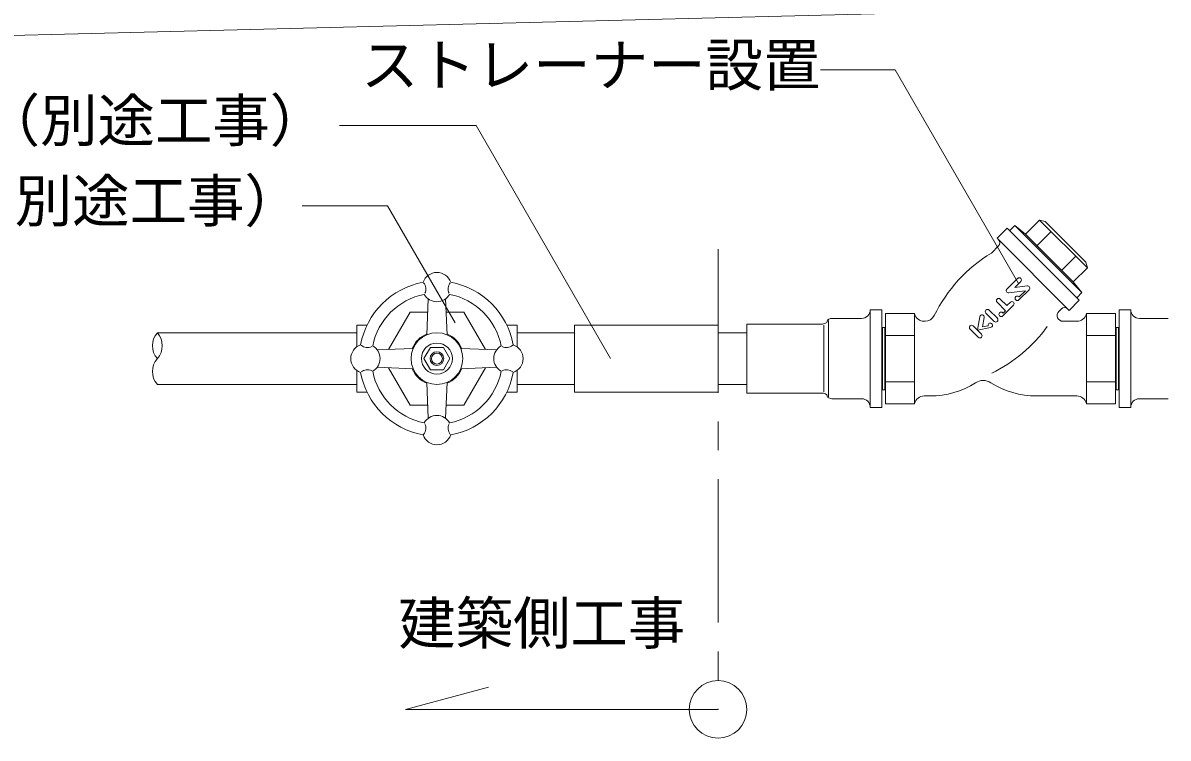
# Model space of a CAD drawing. Units: millimetres, scale not verified. Extents: x -1916 to 1917, y -1364 to 1364.
# Drawn here: x 473.4 to 872.2, y -1125.8 to -876.8 of the extents above; entities that cross this region are included whole.
import ezdxf
from ezdxf.enums import TextEntityAlignment as Align

# ---------------------------------------------------------------- set-up
doc = ezdxf.new("R2010")
doc.units = ezdxf.units.MM
doc.header["$LTSCALE"] = 10
doc.linetypes.add('CHAIN1', pattern=[8, 5, -1, 1, -1])
for name, color, linetype, lineweight in [('6-1', 4, 'Continuous', 5), ('6-2', 4, 'Continuous', 5), ('6-3', 4, 'Continuous', 5), ('6-4', 4, 'Continuous', 5), ('6-6', 4, 'Continuous', 5), ('7-A', 7, 'Continuous', 9)]:
    doc.layers.add(name, color=color, linetype=linetype, lineweight=lineweight)
doc.styles.add('ＭＳ ゴシック', font='')
doc.styles.get('ＭＳ ゴシック').set_extended_font_data('MS Gothic')

msp = doc.modelspace()

# ---------------------------------------------------------------- linework, layer by layer
at = {"layer": '6-1'}
for p, q in [((812.64, -951.79), (816.18, -948.25)), ((816.18, -948.25), (841.28, -973.35)), ((818.83, -947.37), (817.06, -949.13)), ((822.54, -950.37), (818.83, -947.37)), ((818.83, -947.37), (842.16, -970.7)), ((827.48, -945.43), (822.54, -950.37)), ((829.44, -945.95), (827.48, -945.43)), ((844.1, -962.05), (827.48, -945.43)), ((843.58, -960.09), (829.44, -945.95)), ((812.64, -951.79), (837.74, -976.89)), ((839.16, -966.99), (822.54, -950.37)), ((831.51, -949.45), (826.56, -954.39)), ((810.67, -956.94), (813.17, -954.44)), ((840.08, -958.02), (835.14, -962.97)), ((843.58, -960.09), (844.1, -962.05)), ((844.1, -962.05), (839.16, -966.99)), ((816.09, -969.49), (819.85, -965.73)), ((820.93, -966.82), (818.86, -968.9)), ((823.16, -968.38), (818.88, -968.94)), ((839.16, -966.99), (842.16, -970.7)), ((816.06, -975.24), (813.76, -972.93)), ((822.49, -970.03), (816.73, -970.79)), ((820.26, -973.23), (823.8, -969.68)), ((820.37, -972.23), (820.26, -972.12)), ((820.37, -972.23), (822.51, -970.08)), ((842.16, -970.7), (840.4, -972.47)), ((812.75, -979.62), (809.91, -976.78)), ((815.6, -977), (812.65, -974.04)), ((814.65, -978.83), (818.37, -975.11)), ((814.76, -977.83), (815.6, -977)), ((816.06, -975.24), (817.28, -974.02)), ((834.18, -977.27), (835.09, -976.36)), ((837.74, -976.89), (841.28, -973.35)), ((773.85, -1009.38), (773.85, -977.98)), ((783.85, -977.98), (773.85, -977.98)), ((783.85, -1009.38), (783.85, -977.98)), ((783.85, -977.98), (783.88, -978.09)), ((787.26, -980.68), (787.63, -980.68)), ((805.81, -983.69), (806.68, -979.08)), ((807.59, -982.61), (808.2, -979.37)), ((808.8, -977.89), (811.64, -980.73)), ((814.76, -977.83), (814.65, -977.72)), ((835.6, -980.68), (840.44, -980.68)), ((843.85, -977.98), (843.82, -978.09)), ((843.85, -1009.38), (843.85, -977.98)), ((843.85, -977.98), (853.85, -977.98)), ((853.85, -1009.38), (853.85, -977.98)), ((806.11, -986.26), (803.27, -983.42)), ((807.22, -985.15), (804.38, -982.31)), ((805.84, -983.73), (810.39, -982.86)), ((807.59, -982.61), (809.56, -982.23)), ((773.85, -985.6), (783.85, -985.6)), ((853.85, -985.6), (843.85, -985.6)), ((773.85, -1001.76), (783.85, -1001.76)), ((853.85, -1001.76), (843.85, -1001.76)), ((787.26, -1006.68), (789.35, -1006.68)), ((826.35, -1006.68), (840.44, -1006.68)), ((783.85, -1009.38), (773.85, -1009.38)), ((783.85, -1009.38), (783.88, -1009.28)), ((843.85, -1009.38), (843.82, -1009.28)), ((843.85, -1009.38), (853.85, -1009.38))]:
    msp.add_line(p, q, dxfattribs=at)
for points in [[(818.88, -968.94), (818.88, -968.94), (818.87, -968.94), (818.87, -968.94), (818.86, -968.94), (818.86, -968.94), (818.86, -968.93), (818.85, -968.93), (818.85, -968.93), (818.85, -968.92), (818.85, -968.92), (818.85, -968.91), (818.85, -968.91), (818.85, -968.91), (818.85, -968.9), (818.86, -968.9), (818.86, -968.89)], [(822.49, -970.03), (822.5, -970.03), (822.5, -970.03), (822.5, -970.03), (822.51, -970.04), (822.51, -970.04), (822.52, -970.04), (822.52, -970.04), (822.52, -970.05), (822.52, -970.05), (822.52, -970.06), (822.52, -970.06), (822.52, -970.07), (822.52, -970.07), (822.52, -970.07), (822.52, -970.08), (822.51, -970.08)], [(805.84, -983.73), (805.83, -983.73), (805.83, -983.73), (805.83, -983.73), (805.82, -983.72), (805.82, -983.72), (805.82, -983.72), (805.81, -983.72), (805.81, -983.72)]]:
    msp.add_lwpolyline(points, dxfattribs=at)
for centre, radius, start, end in [((812.11, -953.38), 1.5, 314.9999, 44.9999), ((837.92, -1001.81), 52.5, 121.2709, 153.9055), ((820.39, -966.28), 0.768, 315, 135), ((823.26, -969.14), 0.765, 315, 97.4759), ((813.2, -973.49), 0.785, 45, 225), ((816.63, -970.03), 0.765, 135, 277.4759), ((819.7, -972.67), 0.785, 45, 315), ((809.35, -977.34), 0.785, 45, 225), ((817.83, -974.57), 0.768, 315, 135), ((836.15, -977.42), 1.5, 45.0001, 135), ((787.26, -977.18), 3.5, 195, 270), ((787.63, -977.18), 3.5, 269.9999, 333.9055), ((807.44, -979.22), 0.773, 349.2591, 169.2591), ((812.19, -980.18), 0.785, 225, 45), ((814.1, -978.28), 0.785, 45, 315), ((835.6, -978.68), 2, 135, 270), ((840.44, -977.18), 3.5, 270, 345), ((803.82, -982.87), 0.785, 45, 225), ((810.32, -982.08), 0.768, 315.8568, 191.4255), ((810.22, -981.95), 0.931, 280.7409, 314.221), ((787.72, -951.61), 52.5, 296.0945, 323.9236), ((806.66, -985.71), 0.785, 225, 45), ((789.35, -977.18), 29.5, 270, 302.4275), ((807.85, -1006.3), 5, 57.5725, 122.4275), ((826.35, -977.18), 29.5, 237.5725, 270), ((787.26, -1010.18), 3.5, 90, 165), ((840.44, -1010.18), 3.5, 15, 90)]:
    msp.add_arc(centre, radius, start, end, dxfattribs=at)
at = {"layer": '6-2', "color": 7, "linetype": 'CHAIN1', "lineweight": 9}
msp.add_line((715.48, -955.62), (715.48, -1115.82), dxfattribs=at)
at = {"layer": '6-2'}
for p, q in [((614.58, -972.91), (614.04, -985.41)), ((620.58, -972.91), (621.12, -985.41)), ((600.7, -990.51), (608.22, -977.48)), ((608.22, -977.48), (614.38, -977.48)), ((620.78, -977.48), (626.93, -977.48)), ((634.45, -990.51), (626.93, -977.48)), ((589.68, -984.68), (520.22, -984.68)), ((593.21, -982.04), (589.68, -982.04)), ((589.68, -982.04), (589.68, -989.56)), ((641.94, -982.04), (645.48, -982.04)), ((645.48, -982.04), (645.48, -989.56)), ((665.48, -984.68), (645.48, -984.68)), ((665.48, -982.04), (715.48, -982.04)), ((665.48, -1005.32), (665.48, -982.04)), ((715.48, -1005.32), (715.48, -982.04)), ((596.8, -990.68), (609.3, -990.14)), ((613.07, -993.68), (615.33, -989.78)), ((615.33, -989.78), (619.83, -989.78)), ((622.08, -993.68), (619.83, -989.78)), ((638.35, -990.68), (625.85, -990.14)), ((596.8, -996.68), (609.3, -997.22)), ((600.7, -996.85), (608.22, -1009.88)), ((615.33, -997.58), (613.07, -993.68)), ((619.83, -997.58), (622.08, -993.68)), ((638.35, -996.68), (625.85, -997.22)), ((634.45, -996.85), (626.93, -1009.88)), ((589.68, -997.81), (589.68, -1005.32)), ((615.33, -997.58), (619.83, -997.58)), ((645.48, -997.81), (645.48, -1005.32)), ((589.68, -1002.68), (520.22, -1002.68)), ((614.58, -1014.46), (614.04, -1001.96)), ((620.58, -1014.46), (621.12, -1001.96)), ((665.48, -1002.68), (645.48, -1002.68)), ((593.21, -1005.32), (589.68, -1005.32)), ((641.94, -1005.32), (645.48, -1005.32)), ((715.48, -1005.32), (665.48, -1005.32)), ((608.22, -1009.88), (614.38, -1009.88)), ((620.78, -1009.88), (626.93, -1009.88))]:
    msp.add_line(p, q, dxfattribs=at)
at = {"layer": '6-2', "color": 7, "lineweight": 9}
msp.add_lwpolyline([(715.48, -1115.82), (606.58, -1115.82), (635.56, -1108.06)], dxfattribs=at)
at = {"layer": '6-2'}
for radius in [9, 5.4, 2.4, 1.89]:
    msp.add_circle((617.58, -993.68), radius, dxfattribs=at)
at = {"layer": '6-2', "color": 7, "lineweight": 9}
msp.add_circle((715.48, -1115.82), 10, dxfattribs=at)
at = {"layer": '6-2'}
for centre, radius, start, end in [((617.58, -968.78), 5.1, 19.0697, 160.9303), ((617.58, -993.68), 27, 100.2837, 169.7163), ((610.31, -969.46), 3.4, 333.9386, 39.4433), ((624.85, -969.46), 3.4, 140.5567, 206.0613), ((617.58, -993.68), 27, 10.2837, 79.7163), ((617.58, -993.68), 22.8, 101.1937, 168.8063), ((617.58, -968.78), 5.1, 209.7892, 330.2108), ((617.58, -993.68), 22.8, 11.1937, 78.8063), ((525.25, -989.18), 6.75, 138.19, 221.81), ((515.18, -989.18), 6.75, 318.19, 41.81), ((617.58, -993.68), 9.3, 112.2872, 157.7128), ((617.58, -993.68), 9.3, 22.2872, 67.7131), ((592.68, -993.68), 5.1, 109.0697, 250.9303), ((593.36, -986.41), 3.4, 230.5567, 296.0613), ((641.8, -986.41), 3.4, 243.9386, 309.4433), ((642.48, -993.68), 5.1, 289.0697, 70.9303), ((592.68, -993.68), 5.1, 299.7892, 60.2108), ((642.48, -993.68), 5.1, 119.7892, 240.2108), ((525.25, -998.18), 6.75, 138.19, 221.81), ((617.58, -993.68), 27, 190.2837, 259.7163), ((593.36, -1000.95), 3.4, 63.9387, 129.4433), ((617.58, -993.68), 22.8, 191.1937, 258.8063), ((617.58, -993.68), 9.3, 202.2869, 247.7128), ((617.58, -993.68), 9.3, 292.2869, 337.7131), ((617.58, -993.68), 22.8, 281.1937, 348.8063), ((617.58, -993.68), 27, 280.2837, 349.7163), ((641.8, -1000.95), 3.4, 50.5567, 116.0614), ((610.31, -1017.9), 3.4, 320.5567, 26.0613), ((617.58, -1018.58), 5.1, 29.7892, 150.2108), ((624.85, -1017.9), 3.4, 153.9386, 219.4433), ((617.58, -1018.58), 5.1, 199.0697, 340.9303)]:
    msp.add_arc(centre, radius, start, end, dxfattribs=at)
at = {"layer": '6-3'}
for p, q in [((772.75, -982.83), (772.48, -982.99)), ((772.48, -982.99), (772.48, -1004.37)), ((772.75, -1004.53), (772.75, -982.83)), ((773.85, -982.99), (773.85, -1004.37)), ((853.85, -982.99), (853.85, -1004.37)), ((854.94, -982.83), (855.22, -982.99)), ((854.94, -1004.53), (854.94, -982.83)), ((855.22, -982.99), (855.22, -1004.37)), ((772.75, -1004.53), (772.48, -1004.37)), ((773.57, -1004.53), (773.85, -1004.37)), ((854.13, -1004.53), (853.85, -1004.37)), ((854.94, -1004.53), (855.22, -1004.37))]:
    msp.add_line(p, q, dxfattribs=at)
for points in [[(772.75, -982.83), (773.57, -982.83), (773.85, -982.99)], [(772.75, -1004.53), (773.57, -1004.53), (773.57, -982.83)], [(854.94, -982.83), (854.13, -982.83), (853.85, -982.99)], [(854.94, -1004.53), (854.13, -1004.53), (854.13, -982.83)]]:
    msp.add_lwpolyline(points, dxfattribs=at)
at = {"layer": '6-4'}
for p, q in [((768.48, -976.68), (768.48, -1010.68)), ((768.48, -976.68), (772.48, -976.68)), ((772.48, -976.68), (772.48, -1010.68)), ((855.22, -976.68), (855.22, -1010.68)), ((859.22, -976.68), (855.22, -976.68)), ((859.22, -976.68), (859.22, -1010.68)), ((753.91, -993.68), (753.91, -980.36)), ((755.48, -979.68), (765.48, -979.68)), ((872.22, -979.68), (862.22, -979.68)), ((715.48, -984.68), (725.48, -984.68)), ((725.48, -1005.68), (725.48, -981.68)), ((725.48, -981.68), (751.48, -981.68)), ((752.34, -993.68), (752.34, -982.07)), ((752.34, -993.68), (752.34, -1005.29)), ((753.91, -993.68), (753.91, -1007.01)), ((715.48, -1002.68), (725.48, -1002.68)), ((725.48, -1005.68), (751.48, -1005.68)), ((755.48, -1007.68), (765.48, -1007.68)), ((872.22, -1007.68), (862.22, -1007.68)), ((768.48, -1010.68), (772.48, -1010.68)), ((859.22, -1010.68), (855.22, -1010.68))]:
    msp.add_line(p, q, dxfattribs=at)
for centre, start, end in [((765.48, -976.68), 270, 0), ((862.22, -976.68), 180, 270), ((765.48, -1010.68), 0, 90), ((862.22, -1010.68), 90, 180)]:
    msp.add_arc(centre, 3, start, end, dxfattribs=at)
for centre, start_param, end_param in [((751.48, -980.68), 1.570796, 3.141593), ((755.48, -980.68), 4.712389, 6.283185), ((751.48, -1006.68), 3.141593, 4.712389), ((755.48, -1006.68), 6.283185, 7.853982)]:
    msp.add_ellipse(centre, major_axis=(-2, 0), ratio=0.5, start_param=start_param, end_param=end_param, dxfattribs=at)
at = {"layer": '6-6', "color": 5, "lineweight": 18}
for p, q in [((777.12, -893.15), (751.15, -893.15)), ((820.08, -967.57), (777.12, -893.15)), ((631.21, -912.47), (583.62, -912.47)), ((678.08, -993.67), (631.21, -912.47)), ((600.33, -940.46), (570.59, -940.46)), ((623.89, -981.28), (600.33, -940.46))]:
    msp.add_line(p, q, dxfattribs=at)
at = {"layer": '7-A'}
msp.add_line((1055.9, -866.49), (-1030.45, -918.65), dxfattribs=at)

# ---------------------------------------------------------------- texts
at = {"layer": '6-2', "color": 7, "style": 'ＭＳ ゴシック'}
msp.add_text('建築側工事', height=14.66, dxfattribs=at).set_placement((604.1, -1097.5), align=Align.BOTTOM_LEFT)
at = {"layer": '6-6', "color": 7, "style": 'ＭＳ ゴシック'}
for s, p in [('ストレーナー設置', (591.15, -903.15)), ('一次給水(HIVP13Φ)ソケット止め（別途工事）', (163.62, -922.47)), ('直近にバルブ設置（別途工事）', (290.59, -950.46))]:
    msp.add_text(s, height=14.66, dxfattribs=at).set_placement(p, align=Align.BOTTOM_LEFT)

doc.saveas('drawing.dxf')
